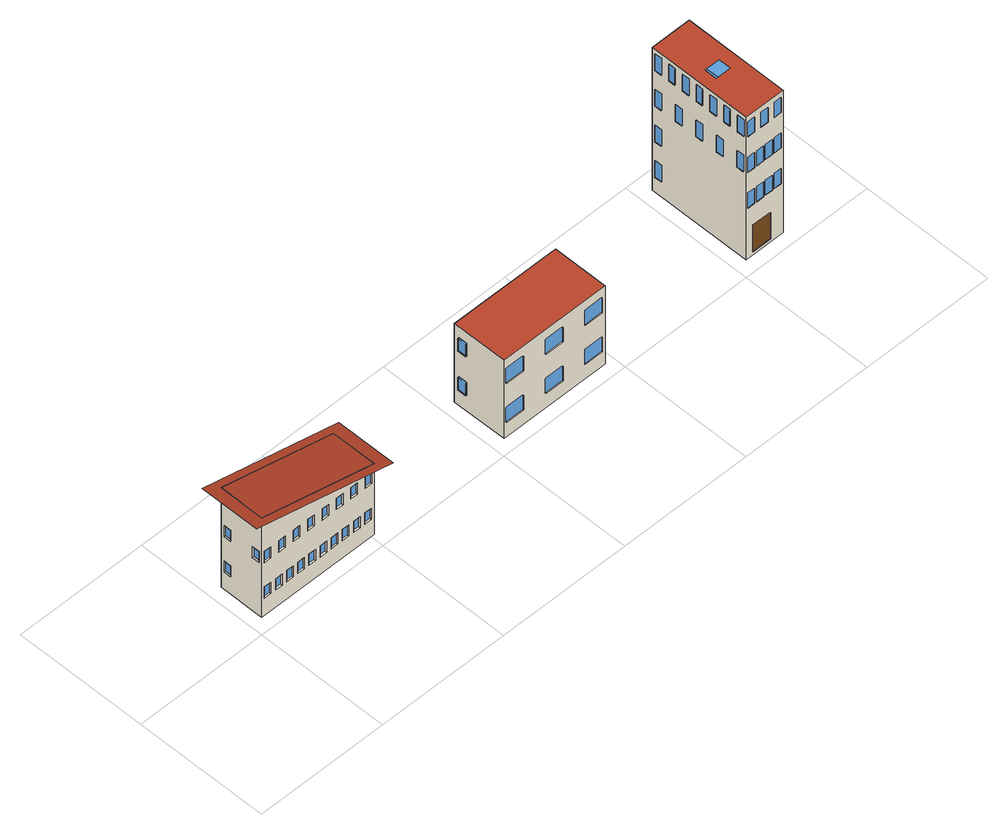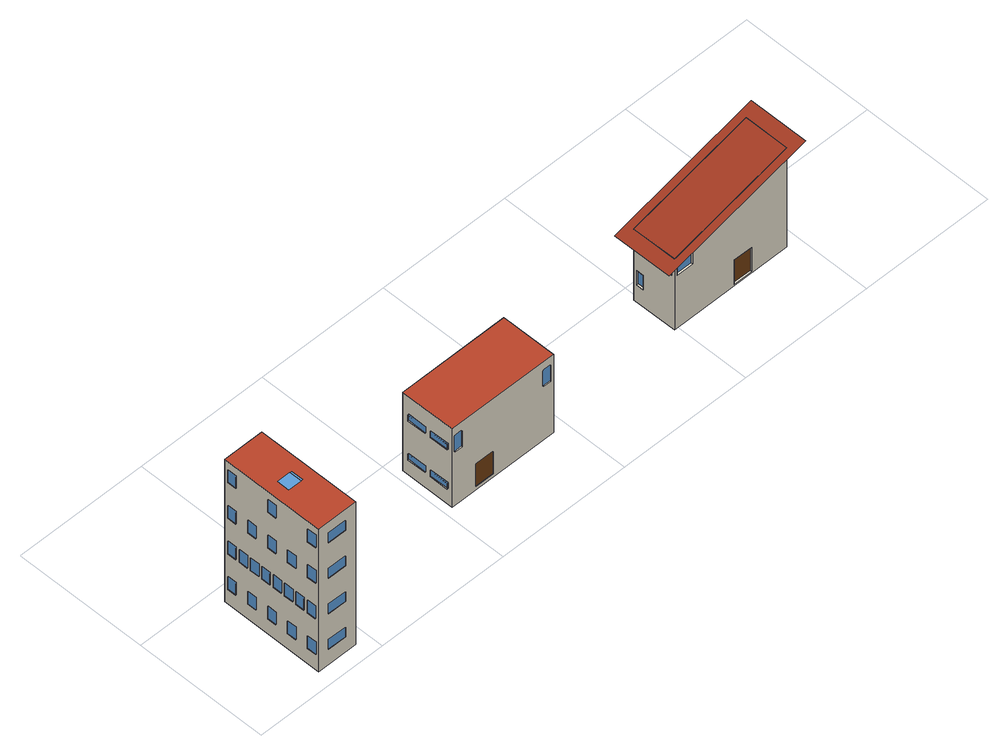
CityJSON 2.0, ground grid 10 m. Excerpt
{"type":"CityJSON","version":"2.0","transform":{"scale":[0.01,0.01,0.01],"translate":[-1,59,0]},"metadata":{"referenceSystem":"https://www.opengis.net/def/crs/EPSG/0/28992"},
"CityObjects":{
"building1":{"type":"Building","attributes":{"roofType":"Shed","yearOfConstruction":1990,"function":"Residential","storeysAboveGround":2},"geometry":[{"type":"MultiSurface","lod":"3","boundaries":[[[0,1,2,3]],[[4,5,6,7]],[[3,2,5,4],[8,9,10,11],[12,13,14,15],[16,17,18,19],[20,21,22,23],[24,25,26,27],[28,29,30,31],[32,33,34,35],[36,37,38,39],[40,41,42,43],[44,45,46,47],[48,49,50,51],[52,53,54,55],[56,57,58,59],[60,61,62,63],[64,65,66,67],[68,69,70,71],[72,73,74,75],[76,77,78,79]],[[80,81,8,11]],[[10,82,80,11]],[[83,82,10,9]],[[8,81,83,9]],[[84,85,12,15]],[[14,86,84,15]],[[87,86,14,13]],[[12,85,87,13]],[[88,89,16,19]],[[18,90,88,19]],[[91,90,18,17]],[[16,89,91,17]],[[92,93,20,23]],[[22,94,92,23]],[[95,94,22,21]],[[20,93,95,21]],[[96,97,24,27]],[[26,98,96,27]],[[99,98,26,25]],[[24,97,99,25]],[[100,101,28,31]],[[30,102,100,31]],[[103,102,30,29]],[[28,101,103,29]],[[104,105,32,35]],[[34,106,104,35]],[[107,106,34,33]],[[32,105,107,33]],[[108,109,36,39]],[[38,110,108,39]],[[111,110,38,37]],[[36,109,111,37]],[[112,113,40,43]],[[42,114,112,43]],[[115,114,42,41]],[[40,113,115,41]],[[116,117,44,47]],[[46,118,116,47]],[[119,118,46,45]],[[44,117,119,45]],[[120,121,48,51]],[[50,122,120,51]],[[123,122,50,49]],[[48,121,123,49]],[[124,125,52,55]],[[54,126,124,55]],[[127,126,54,53]],[[52,125,127,53]],[[128,129,56,59]],[[58,130,128,59]],[[131,130,58,57]],[[56,129,131,57]],[[132,133,60,63]],[[62,134,132,63]],[[135,134,62,61]],[[60,133,135,61]],[[136,137,64,67]],[[66,138,136,67]],[[139,138,66,65]],[[64,137,139,65]],[[140,141,68,71]],[[70,142,140,71]],[[143,142,70,69]],[[68,141,143,69]],[[144,145,72,75]],[[74,146,144,75]],[[147,146,74,73]],[[72,145,147,73]],[[148,149,76,79]],[[78,150,148,79]],[[151,150,78,77]],[[76,149,151,77]],[[82,83,81,80]],[[86,87,85,84]],[[90,91,89,88]],[[94,95,93,92]],[[98,99,97,96]],[[102,103,101,100]],[[106,107,105,104]],[[110,111,109,108]],[[114,115,113,112]],[[118,119,117,116]],[[122,123,121,120]],[[126,127,125,124]],[[130,131,129,128]],[[134,135,133,132]],[[138,139,137,136]],[[142,143,141,140]],[[146,147,145,144]],[[150,151,149,148]],[[1,6,5,2],[152,153,154,155],[156,157,158,159],[160,161,162,163]],[[164,165,152,155]],[[154,166,164,155]],[[167,166,154,153]],[[152,165,167,153]],[[168,169,156,159]],[[158,170,168,159]],[[171,170,158,157]],[[156,169,171,157]],[[172,173,160,163]],[[162,174,172,163]],[[175,174,162,161]],[[160,173,175,161]],[[166,167,165,164]],[[170,171,169,168]],[[174,175,173,172]],[[1,0,7,6],[176,177,178,179],[180,181,182,183]],[[184,185,176,179]],[[178,186,184,179]],[[187,186,178,177]],[[176,185,187,177]],[[188,189,180,183]],[[182,190,188,183]],[[191,190,182,181]],[[180,189,191,181]],[[186,187,185,184]],[[190,191,189,188]],[[0,3,4,7],[192,193,194,195],[196,197,198,199],[200,201,202,203]],[[204,205,192,195]],[[194,206,204,195]],[[207,206,194,193]],[[192,205,207,193]],[[208,209,196,199]],[[198,210,208,199]],[[211,210,198,197]],[[196,209,211,197]],[[212,213,200,203]],[[202,214,212,203]],[[215,214,202,201]],[[200,213,215,201]],[[206,207,205,204]],[[210,211,209,208]],[[214,215,213,212]],[[216,217,218,219],[7,6,5,4]]],"semantics":{"surfaces":[{"type":"GroundSurface"},{"type":"RoofSurface"},{"type":"WallSurface"},{"type":"Window"},{"type":"Door"}],"values":[0,1,2,2,2,2,2,2,2,2,2,2,2,2,2,2,2,2,2,2,2,2,2,2,2,2,2,2,2,2,2,2,2,2,2,2,2,2,2,2,2,2,2,2,2,2,2,2,2,2,2,2,2,2,2,2,2,2,2,2,2,2,2,2,2,2,2,2,2,2,2,2,2,2,2,3,3,3,3,3,3,3,3,3,3,3,3,3,3,3,3,3,3,2,2,2,2,2,2,2,2,2,2,2,2,2,3,3,3,2,2,2,2,2,2,2,2,2,4,3,2,2,2,2,2,2,2,2,2,2,2,2,2,3,3,3,1]}}]},
"building2":{"type":"Building","attributes":{"roofType":"Flat","yearOfConstruction":2009,"function":"Residential","storeysAboveGround":2},"geometry":[{"type":"MultiSurface","lod":"3","boundaries":[[[220,221,222,223]],[[224,225,226,227]],[[222,224,227,223],[228,229,230,231],[232,233,234,235],[236,237,238,239],[240,241,242,243],[244,245,246,247],[248,249,250,251]],[[252,253,228,231]],[[230,254,252,231]],[[255,254,230,229]],[[228,253,255,229]],[[256,257,232,235]],[[234,258,256,235]],[[259,258,234,233]],[[232,257,259,233]],[[260,261,236,239]],[[238,262,260,239]],[[263,262,238,237]],[[236,261,263,237]],[[264,265,240,243]],[[242,266,264,243]],[[267,266,242,241]],[[240,265,267,241]],[[268,269,244,247]],[[246,270,268,247]],[[271,270,246,245]],[[244,269,271,245]],[[272,273,248,251]],[[250,274,272,251]],[[275,274,250,249]],[[248,273,275,249]],[[254,255,253,252]],[[258,259,257,256]],[[262,263,261,260]],[[266,267,265,264]],[[270,271,269,268]],[[274,275,273,272]],[[221,225,224,222],[276,277,278,279],[280,281,282,283],[284,285,286,287],[288,289,290,291]],[[292,293,276,279]],[[278,294,292,279]],[[295,294,278,277]],[[276,293,295,277]],[[296,297,280,283]],[[282,298,296,283]],[[299,298,282,281]],[[280,297,299,281]],[[300,301,284,287]],[[286,302,300,287]],[[303,302,286,285]],[[284,301,303,285]],[[304,305,288,291]],[[290,306,304,291]],[[307,306,290,289]],[[288,305,307,289]],[[294,295,293,292]],[[298,299,297,296]],[[302,303,301,300]],[[306,307,305,304]],[[220,226,225,221],[308,309,310,311],[312,313,314,315],[316,317,318,319]],[[320,321,308,311]],[[310,322,320,311]],[[323,322,310,309]],[[308,321,323,309]],[[324,325,312,315]],[[314,326,324,315]],[[327,326,314,313]],[[312,325,327,313]],[[328,329,316,319]],[[318,330,328,319]],[[331,330,318,317]],[[316,329,331,317]],[[322,323,321,320]],[[326,327,325,324]],[[330,331,329,328]],[[223,227,226,220],[332,333,334,335],[336,337,338,339]],[[340,341,332,335]],[[334,342,340,335]],[[343,342,334,333]],[[332,341,343,333]],[[344,345,336,339]],[[338,346,344,339]],[[347,346,338,337]],[[336,345,347,337]],[[342,343,341,340]],[[346,347,345,344]]],"semantics":{"surfaces":[{"type":"GroundSurface"},{"type":"RoofSurface"},{"type":"WallSurface"},{"type":"Window"},{"type":"Door"}],"values":[0,1,2,2,2,2,2,2,2,2,2,2,2,2,2,2,2,2,2,2,2,2,2,2,2,2,2,3,3,3,3,3,3,2,2,2,2,2,2,2,2,2,2,2,2,2,2,2,2,2,3,3,3,3,2,2,2,2,2,2,2,2,2,2,2,2,2,4,3,3,2,2,2,2,2,2,2,2,2,3,3]}}]},
"building3":{"type":"Building","attributes":{"roofType":"Flat","yearOfConstruction":1989,"function":"Residential","storeysAboveGround":4},"geometry":[{"type":"MultiSurface","lod":"3","boundaries":[[[348,349,350,351]],[[352,353,354,355],[356,357,358,359],[360,361,362,363]],[[358,357,356,359]],[[362,361,360,363]],[[350,352,355,351],[364,365,366,367],[368,369,370,371],[372,373,374,375],[376,377,378,379],[380,381,382,383],[384,385,386,387],[388,389,390,391],[392,393,394,395],[396,397,398,399],[400,401,402,403],[404,405,406,407],[408,409,410,411]],[[412,413,364,367]],[[366,414,412,367]],[[415,414,366,365]],[[364,413,415,365]],[[416,417,368,371]],[[370,418,416,371]],[[419,418,370,369]],[[368,417,419,369]],[[420,421,372,375]],[[374,422,420,375]],[[423,422,374,373]],[[372,421,423,373]],[[424,425,376,379]],[[378,426,424,379]],[[427,426,378,377]],[[376,425,427,377]],[[428,429,380,383]],[[382,430,428,383]],[[431,430,382,381]],[[380,429,431,381]],[[432,433,384,387]],[[386,434,432,387]],[[435,434,386,385]],[[384,433,435,385]],[[436,437,388,391]],[[390,438,436,391]],[[439,438,390,389]],[[388,437,439,389]],[[440,441,392,395]],[[394,442,440,395]],[[443,442,394,393]],[[392,441,443,393]],[[444,445,396,399]],[[398,446,444,399]],[[447,446,398,397]],[[396,445,447,397]],[[448,449,400,403]],[[402,450,448,403]],[[451,450,402,401]],[[400,449,451,401]],[[452,453,404,407]],[[406,454,452,407]],[[455,454,406,405]],[[404,453,455,405]],[[456,457,408,411]],[[410,458,456,411]],[[459,458,410,409]],[[408,457,459,409]],[[414,415,413,412]],[[418,419,417,416]],[[422,423,421,420]],[[426,427,425,424]],[[430,431,429,428]],[[434,435,433,432]],[[438,439,437,436]],[[442,443,441,440]],[[446,447,445,444]],[[450,451,449,448]],[[454,455,453,452]],[[458,459,457,456]],[[349,353,352,350],[460,461,462,463],[464,465,466,467],[468,469,470,471],[472,473,474,475],[476,477,478,479],[480,481,482,483],[484,485,486,487],[488,489,490,491],[492,493,494,495],[496,497,498,499],[500,501,502,503],[504,505,506,507],[508,509,510,511],[512,513,514,515],[516,517,518,519],[520,521,522,523],[524,525,526,527],[528,529,530,531],[532,533,534,535],[536,537,538,539],[540,541,542,543]],[[544,545,460,463]],[[462,546,544,463]],[[547,546,462,461]],[[460,545,547,461]],[[548,549,464,467]],[[466,550,548,467]],[[551,550,466,465]],[[464,549,551,465]],[[552,553,468,471]],[[470,554,552,471]],[[555,554,470,469]],[[468,553,555,469]],[[556,557,472,475]],[[474,558,556,475]],[[559,558,474,473]],[[472,557,559,473]],[[560,561,476,479]],[[478,562,560,479]],[[563,562,478,477]],[[476,561,563,477]],[[564,565,480,483]],[[482,566,564,483]],[[567,566,482,481]],[[480,565,567,481]],[[568,569,484,487]],[[486,570,568,487]],[[571,570,486,485]],[[484,569,571,485]],[[572,573,488,491]],[[490,574,572,491]],[[575,574,490,489]],[[488,573,575,489]],[[576,577,492,495]],[[494,578,576,495]],[[579,578,494,493]],[[492,577,579,493]],[[580,581,496,499]],[[498,582,580,499]],[[583,582,498,497]],[[496,581,583,497]],[[584,585,500,503]],[[502,586,584,503]],[[587,586,502,501]],[[500,585,587,501]],[[588,589,504,507]],[[506,590,588,507]],[[591,590,506,505]],[[504,589,591,505]],[[592,593,508,511]],[[510,594,592,511]],[[595,594,510,509]],[[508,593,595,509]],[[596,597,512,515]],[[514,598,596,515]],[[599,598,514,513]],[[512,597,599,513]],[[600,601,516,519]],[[518,602,600,519]],[[603,602,518,517]],[[516,601,603,517]],[[604,605,520,523]],[[522,606,604,523]],[[607,606,522,521]],[[520,605,607,521]],[[608,609,524,527]],[[526,610,608,527]],[[611,610,526,525]],[[524,609,611,525]],[[612,613,528,531]],[[530,614,612,531]],[[615,614,530,529]],[[528,613,615,529]],[[616,617,532,535]],[[534,618,616,535]],[[619,618,534,533]],[[532,617,619,533]],[[620,621,536,539]],[[538,622,620,539]],[[623,622,538,537]],[[536,621,623,537]],[[624,625,540,543]],[[542,626,624,543]],[[627,626,542,541]],[[540,625,627,541]],[[546,547,545,544]],[[550,551,549,548]],[[554,555,553,552]],[[558,559,557,556]],[[562,563,561,560]],[[566,567,565,564]],[[570,571,569,568]],[[574,575,573,572]],[[578,579,577,576]],[[582,583,581,580]],[[586,587,585,584]],[[590,591,589,588]],[[594,595,593,592]],[[598,599,597,596]],[[602,603,601,600]],[[606,607,605,604]],[[610,611,609,608]],[[614,615,613,612]],[[618,619,617,616]],[[622,623,621,620]],[[626,627,625,624]],[[348,354,353,349],[628,629,630,631],[632,633,634,635],[636,637,638,639],[640,641,642,643]],[[644,645,628,631]],[[630,646,644,631]],[[647,646,630,629]],[[628,645,647,629]],[[648,649,632,635]],[[634,650,648,635]],[[651,650,634,633]],[[632,649,651,633]],[[652,653,636,639]],[[638,654,652,639]],[[655,654,638,637]],[[636,653,655,637]],[[656,657,640,643]],[[642,658,656,643]],[[659,658,642,641]],[[640,657,659,641]],[[646,647,645,644]],[[650,651,649,648]],[[654,655,653,652]],[[658,659,657,656]],[[351,355,354,348],[660,661,662,663],[664,665,666,667],[668,669,670,671],[672,673,674,675],[676,677,678,679],[680,681,682,683],[684,685,686,687],[688,689,690,691],[692,693,694,695],[696,697,698,699],[700,701,702,703],[704,705,706,707],[708,709,710,711],[712,713,714,715]],[[716,717,660,663]],[[662,718,716,663]],[[719,718,662,661]],[[660,717,719,661]],[[720,721,664,667]],[[666,722,720,667]],[[723,722,666,665]],[[664,721,723,665]],[[724,725,668,671]],[[670,726,724,671]],[[727,726,670,669]],[[668,725,727,669]],[[728,729,672,675]],[[674,730,728,675]],[[731,730,674,673]],[[672,729,731,673]],[[732,733,676,679]],[[678,734,732,679]],[[735,734,678,677]],[[676,733,735,677]],[[736,737,680,683]],[[682,738,736,683]],[[739,738,682,681]],[[680,737,739,681]],[[740,741,684,687]],[[686,742,740,687]],[[743,742,686,685]],[[684,741,743,685]],[[744,745,688,691]],[[690,746,744,691]],[[747,746,690,689]],[[688,745,747,689]],[[748,749,692,695]],[[694,750,748,695]],[[751,750,694,693]],[[692,749,751,693]],[[752,753,696,699]],[[698,754,752,699]],[[755,754,698,697]],[[696,753,755,697]],[[756,757,700,703]],[[702,758,756,703]],[[759,758,702,701]],[[700,757,759,701]],[[760,761,704,707]],[[706,762,760,707]],[[763,762,706,705]],[[704,761,763,705]],[[764,765,708,711]],[[710,766,764,711]],[[767,766,710,709]],[[708,765,767,709]],[[768,769,712,715]],[[714,770,768,715]],[[771,770,714,713]],[[712,769,771,713]],[[718,719,717,716]],[[722,723,721,720]],[[726,727,725,724]],[[730,731,729,728]],[[734,735,733,732]],[[738,739,737,736]],[[742,743,741,740]],[[746,747,745,744]],[[750,751,749,748]],[[754,755,753,752]],[[758,759,757,756]],[[762,763,761,760]],[[766,767,765,764]],[[770,771,769,768]]],"semantics":{"surfaces":[{"type":"GroundSurface"},{"type":"RoofSurface"},{"type":"Window"},{"type":"WallSurface"},{"type":"Door"}],"values":[0,1,2,2,3,3,3,3,3,3,3,3,3,3,3,3,3,3,3,3,3,3,3,3,3,3,3,3,3,3,3,3,3,3,3,3,3,3,3,3,3,3,3,3,3,3,3,3,3,3,3,3,3,4,2,2,2,2,2,2,2,2,2,2,2,3,3,3,3,3,3,3,3,3,3,3,3,3,3,3,3,3,3,3,3,3,3,3,3,3,3,3,3,3,3,3,3,3,3,3,3,3,3,3,3,3,3,3,3,3,3,3,3,3,3,3,3,3,3,3,3,3,3,3,3,3,3,3,3,3,3,3,3,3,3,3,3,3,3,3,3,3,3,3,3,3,3,3,3,3,2,2,2,2,2,2,2,2,2,2,2,2,2,2,2,2,2,2,2,2,2,3,3,3,3,3,3,3,3,3,3,3,3,3,3,3,3,3,2,2,2,2,3,3,3,3,3,3,3,3,3,3,3,3,3,3,3,3,3,3,3,3,3,3,3,3,3,3,3,3,3,3,3,3,3,3,3,3,3,3,3,3,3,3,3,3,3,3,3,3,3,3,3,3,3,3,3,3,3,2,2,2,2,2,2,2,2,2,2,2,2,2,2]}}]}
},
"vertices":[
[100,437,0],[1027,437,0],[1027,100,0],[100,100,0],[100,100,866],[1027,100,618],[1027,437,618],[100,437,866],[121,100,247],[175,100,247],[175,100,149],[121,100,149],[213,100,247],[267,100,247],[267,100,149],[213,100,149],[305,100,247],[359,100,247],[359,100,149],[305,100,149],[397,100,247],[451,100,247],[451,100,149],[397,100,149],[489,100,247],[543,100,247],[543,100,149],[489,100,149],[581,100,247],[635,100,247],[635,100,149],[581,100,149],[673,100,247],[727,100,247],[727,100,149],[673,100,149],[765,100,247],[819,100,247],[819,100,149],[765,100,149],[857,100,247],[911,100,247],[911,100,149],[857,100,149],[949,100,247],[1003,100,247],[1003,100,149],[949,100,149],[121,100,556],[175,100,556],[175,100,458],[121,100,458],[240,100,556],[294,100,556],[294,100,458],[240,100,458],[359,100,556],[413,100,556],[413,100,458],[359,100,458],[478,100,556],[532,100,556],[532,100,458],[478,100,458],[597,100,556],[651,100,556],[651,100,458],[597,100,458],[716,100,556],[770,100,556],[770,100,458],[716,100,458],[835,100,556],[889,100,556],[889,100,458],[835,100,458],[954,100,556],[1008,100,556],[1008,100,458],[954,100,458],[121,114,149],[121,114,247],[175,114,149],[175,114,247],[213,114,149],[213,114,247],[267,114,149],[267,114,247],[305,114,149],[305,114,247],[359,114,149],[359,114,247],[397,114,149],[397,114,247],[451,114,149],[451,114,247],[489,114,149],[489,114,247],[543,114,149],[543,114,247],[581,114,149],[581,114,247],[635,114,149],[635,114,247],[673,114,149],[673,114,247],[727,114,149],[727,114,247],[765,114,149],[765,114,247],[819,114,149],[819,114,247],[857,114,149],[857,114,247],[911,114,149],[911,114,247],[949,114,149],[949,114,247],[1003,114,149],[1003,114,247],[121,114,458],[121,114,556],[175,114,458],[175,114,556],[240,114,458],[240,114,556],[294,114,458],[294,114,556],[359,114,458],[359,114,556],[413,114,458],[413,114,556],[478,114,458],[478,114,556],[532,114,458],[532,114,556],[597,114,458],[597,114,556],[651,114,458],[651,114,556],[716,114,458],[716,114,556],[770,114,458],[770,114,556],[835,114,458],[835,114,556],[889,114,458],[889,114,556],[954,114,458],[954,114,556],[1008,114,458],[1008,114,556],[1027,123,273],[1027,179,273],[1027,179,149],[1027,123,149],[1027,123,582],[1027,179,582],[1027,179,458],[1027,123,458],[1027,358,582],[1027,414,582],[1027,414,458],[1027,358,458],[1013,123,149],[1013,123,273],[1013,179,149],[1013,179,273],[1013,123,458],[1013,123,582],[1013,179,458],[1013,179,582],[1013,358,458],[1013,358,582],[1013,414,458],[1013,414,582],[532,437,223],[388,437,223],[388,437,12],[532,437,12],[1003,437,568],[877,437,568],[877,437,458],[1003,437,458],[532,423,12],[532,423,223],[388,423,12],[388,423,223],[1003,423,458],[1003,423,568],[877,423,458],[877,423,568],[100,414,246],[100,358,246],[100,358,149],[100,414,149],[100,414,555],[100,358,555],[100,358,458],[100,414,458],[100,179,555],[100,123,555],[100,123,458],[100,179,458],[114,414,149],[114,414,246],[114,358,149],[114,358,246],[114,414,458],[114,414,555],[114,358,458],[114,358,555],[114,179,458],[114,179,555],[114,123,458],[114,123,555],[1127,43,591],[1127,494,591],[0,494,893],[0,43,893],
[2100,512,0],[2936,512,0],[2936,100,0],[2100,100,0],[2936,100,680],[2936,512,680],[2100,512,680],[2100,100,680],[2122,100,250],[2263,100,250],[2263,100,124],[2122,100,124],[2447,100,250],[2588,100,250],[2588,100,124],[2447,100,124],[2772,100,250],[2913,100,250],[2913,100,124],[2772,100,124],[2122,100,590],[2263,100,590],[2263,100,464],[2122,100,464],[2447,100,590],[2588,100,590],[2588,100,464],[2447,100,464],[2772,100,590],[2913,100,590],[2913,100,464],[2772,100,464],[2122,107,124],[2122,107,250],[2263,107,124],[2263,107,250],[2447,107,124],[2447,107,250],[2588,107,124],[2588,107,250],[2772,107,124],[2772,107,250],[2913,107,124],[2913,107,250],[2122,107,464],[2122,107,590],[2263,107,464],[2263,107,590],[2447,107,464],[2447,107,590],[2588,107,464],[2588,107,590],[2772,107,464],[2772,107,590],[2913,107,464],[2913,107,590],[2936,142,176],[2936,285,176],[2936,285,124],[2936,142,124],[2936,327,176],[2936,470,176],[2936,470,124],[2936,327,124],[2936,142,516],[2936,285,516],[2936,285,464],[2936,142,464],[2936,327,516],[2936,470,516],[2936,470,464],[2936,327,464],[2929,142,124],[2929,142,176],[2929,285,124],[2929,285,176],[2929,327,124],[2929,327,176],[2929,470,124],[2929,470,176],[2929,142,464],[2929,142,516],[2929,285,464],[2929,285,516],[2929,327,464],[2929,327,516],[2929,470,464],[2929,470,516],[2738,512,217],[2597,512,217],[2597,512,26],[2738,512,26],[2914,512,600],[2855,512,600],[2855,512,464],[2914,512,464],[2181,512,600],[2122,512,600],[2122,512,464],[2181,512,464],[2738,505,26],[2738,505,217],[2597,505,26],[2597,505,217],[2914,505,464],[2914,505,600],[2855,505,464],[2855,505,600],[2181,505,464],[2181,505,600],[2122,505,464],[2122,505,600],[2100,482,236],[2100,417,236],[2100,417,124],[2100,482,124],[2100,482,576],[2100,417,576],[2100,417,464],[2100,482,464],[2107,482,124],[2107,482,236],[2107,417,124],[2107,417,236],[2107,482,464],[2107,482,576],[2107,417,464],[2107,417,576],
[4100,881,0],[4407,881,0],[4407,100,0],[4100,100,0],[4407,100,1240],[4407,881,1240],[4100,881,1240],[4100,100,1240],[4209,536,1240],[4311,536,1240],[4311,443,1240],[4209,443,1240],[4196,536,1240],[4298,536,1240],[4298,443,1240],[4196,443,1240],[4159,100,255],[4302,100,255],[4302,100,26],[4159,100,26],[4117,100,566],[4172,100,566],[4172,100,438],[4117,100,438],[4190,100,566],[4245,100,566],[4245,100,438],[4190,100,438],[4263,100,566],[4318,100,566],[4318,100,438],[4263,100,438],[4336,100,566],[4391,100,566],[4391,100,438],[4336,100,438],[4117,100,876],[4172,100,876],[4172,100,748],[4117,100,748],[4190,100,876],[4245,100,876],[4245,100,748],[4190,100,748],[4263,100,876],[4318,100,876],[4318,100,748],[4263,100,748],[4336,100,876],[4391,100,876],[4391,100,748],[4336,100,748],[4117,100,1186],[4172,100,1186],[4172,100,1058],[4117,100,1058],[4226,100,1186],[4281,100,1186],[4281,100,1058],[4226,100,1058],[4335,100,1186],[4390,100,1186],[4390,100,1058],[4335,100,1058],[4159,104,26],[4159,104,255],[4302,104,26],[4302,104,255],[4117,104,438],[4117,104,566],[4172,104,438],[4172,104,566],[4190,104,438],[4190,104,566],[4245,104,438],[4245,104,566],[4263,104,438],[4263,104,566],[4318,104,438],[4318,104,566],[4336,104,438],[4336,104,566],[4391,104,438],[4391,104,566],[4117,104,748],[4117,104,876],[4172,104,748],[4172,104,876],[4190,104,748],[4190,104,876],[4245,104,748],[4245,104,876],[4263,104,748],[4263,104,876],[4318,104,748],[4318,104,876],[4336,104,748],[4336,104,876],[4391,104,748],[4391,104,876],[4117,104,1058],[4117,104,1186],[4172,104,1058],[4172,104,1186],[4226,104,1058],[4226,104,1186],[4281,104,1058],[4281,104,1186],[4335,104,1058],[4335,104,1186],[4390,104,1058],[4390,104,1186],[4407,126,236],[4407,194,236],[4407,194,128],[4407,126,128],[4407,291,236],[4407,359,236],[4407,359,128],[4407,291,128],[4407,456,236],[4407,524,236],[4407,524,128],[4407,456,128],[4407,621,236],[4407,689,236],[4407,689,128],[4407,621,128],[4407,786,236],[4407,854,236],[4407,854,128],[4407,786,128],[4407,126,546],[4407,194,546],[4407,194,438],[4407,126,438],[4407,220,546],[4407,288,546],[4407,288,438],[4407,220,438],[4407,314,546],[4407,382,546],[4407,382,438],[4407,314,438],[4407,408,546],[4407,476,546],[4407,476,438],[4407,408,438],[4407,502,546],[4407,570,546],[4407,570,438],[4407,502,438],[4407,596,546],[4407,664,546],[4407,664,438],[4407,596,438],[4407,690,546],[4407,758,546],[4407,758,438],[4407,690,438],[4407,784,546],[4407,852,546],[4407,852,438],[4407,784,438],[4407,126,856],[4407,194,856],[4407,194,748],[4407,126,748],[4407,291,856],[4407,359,856],[4407,359,748],[4407,291,748],[4407,456,856],[4407,524,856],[4407,524,748],[4407,456,748],[4407,621,856],[4407,689,856],[4407,689,748],[4407,621,748],[4407,786,856],[4407,854,856],[4407,854,748],[4407,786,748],[4407,126,1166],[4407,194,1166],[4407,194,1058],[4407,126,1058],[4407,456,1166],[4407,524,1166],[4407,524,1058],[4407,456,1058],[4407,786,1166],[4407,854,1166],[4407,854,1058],[4407,786,1058],[4403,126,128],[4403,126,236],[4403,194,128],[4403,194,236],[4403,291,128],[4403,291,236],[4403,359,128],[4403,359,236],[4403,456,128],[4403,456,236],[4403,524,128],[4403,524,236],[4403,621,128],[4403,621,236],[4403,689,128],[4403,689,236],[4403,786,128],[4403,786,236],[4403,854,128],[4403,854,236],[4403,126,438],[4403,126,546],[4403,194,438],[4403,194,546],[4403,220,438],[4403,220,546],[4403,288,438],[4403,288,546],[4403,314,438],[4403,314,546],[4403,382,438],[4403,382,546],[4403,408,438],[4403,408,546],[4403,476,438],[4403,476,546],[4403,502,438],[4403,502,546],[4403,570,438],[4403,570,546],[4403,596,438],[4403,596,546],[4403,664,438],[4403,664,546],[4403,690,438],[4403,690,546],[4403,758,438],[4403,758,546],[4403,784,438],[4403,784,546],[4403,852,438],[4403,852,546],[4403,126,748],[4403,126,856],[4403,194,748],[4403,194,856],[4403,291,748],[4403,291,856],[4403,359,748],[4403,359,856],[4403,456,748],[4403,456,856],[4403,524,748],[4403,524,856],[4403,621,748],[4403,621,856],[4403,689,748],[4403,689,856],[4403,786,748],[4403,786,856],[4403,854,748],[4403,854,856],[4403,126,1058],[4403,126,1166],[4403,194,1058],[4403,194,1166],[4403,456,1058],[4403,456,1166],[4403,524,1058],[4403,524,1166],[4403,786,1058],[4403,786,1166],[4403,854,1058],[4403,854,1166],[4323,881,211],[4185,881,211],[4185,881,128],[4323,881,128],[4323,881,521],[4185,881,521],[4185,881,438],[4323,881,438],[4323,881,831],[4185,881,831],[4185,881,748],[4323,881,748],[4323,881,1141],[4185,881,1141],[4185,881,1058],[4323,881,1058],[4323,877,128],[4323,877,211],[4185,877,128],[4185,877,211],[4323,877,438],[4323,877,521],[4185,877,438],[4185,877,521],[4323,877,748],[4323,877,831],[4185,877,748],[4185,877,831],[4323,877,1058],[4323,877,1141],[4185,877,1058],[4185,877,1141],[4100,858,271],[4100,805,271],[4100,805,128],[4100,858,128],[4100,858,581],[4100,805,581],[4100,805,438],[4100,858,438],[4100,858,891],[4100,805,891],[4100,805,748],[4100,858,748],[4100,688,891],[4100,635,891],[4100,635,748],[4100,688,748],[4100,518,891],[4100,465,891],[4100,465,748],[4100,518,748],[4100,348,891],[4100,295,891],[4100,295,748],[4100,348,748],[4100,178,891],[4100,125,891],[4100,125,748],[4100,178,748],[4100,858,1201],[4100,805,1201],[4100,805,1058],[4100,858,1058],[4100,744,1201],[4100,691,1201],[4100,691,1058],[4100,744,1058],[4100,630,1201],[4100,577,1201],[4100,577,1058],[4100,630,1058],[4100,516,1201],[4100,463,1201],[4100,463,1058],[4100,516,1058],[4100,402,1201],[4100,349,1201],[4100,349,1058],[4100,402,1058],[4100,288,1201],[4100,235,1201],[4100,235,1058],[4100,288,1058],[4100,174,1201],[4100,121,1201],[4100,121,1058],[4100,174,1058],[4104,858,128],[4104,858,271],[4104,805,128],[4104,805,271],[4104,858,438],[4104,858,581],[4104,805,438],[4104,805,581],[4104,858,748],[4104,858,891],[4104,805,748],[4104,805,891],[4104,688,748],[4104,688,891],[4104,635,748],[4104,635,891],[4104,518,748],[4104,518,891],[4104,465,748],[4104,465,891],[4104,348,748],[4104,348,891],[4104,295,748],[4104,295,891],[4104,178,748],[4104,178,891],[4104,125,748],[4104,125,891],[4104,858,1058],[4104,858,1201],[4104,805,1058],[4104,805,1201],[4104,744,1058],[4104,744,1201],[4104,691,1058],[4104,691,1201],[4104,630,1058],[4104,630,1201],[4104,577,1058],[4104,577,1201],[4104,516,1058],[4104,516,1201],[4104,463,1058],[4104,463,1201],[4104,402,1058],[4104,402,1201],[4104,349,1058],[4104,349,1201],[4104,288,1058],[4104,288,1201],[4104,235,1058],[4104,235,1201],[4104,174,1058],[4104,174,1201],[4104,121,1058],[4104,121,1201]
]}
